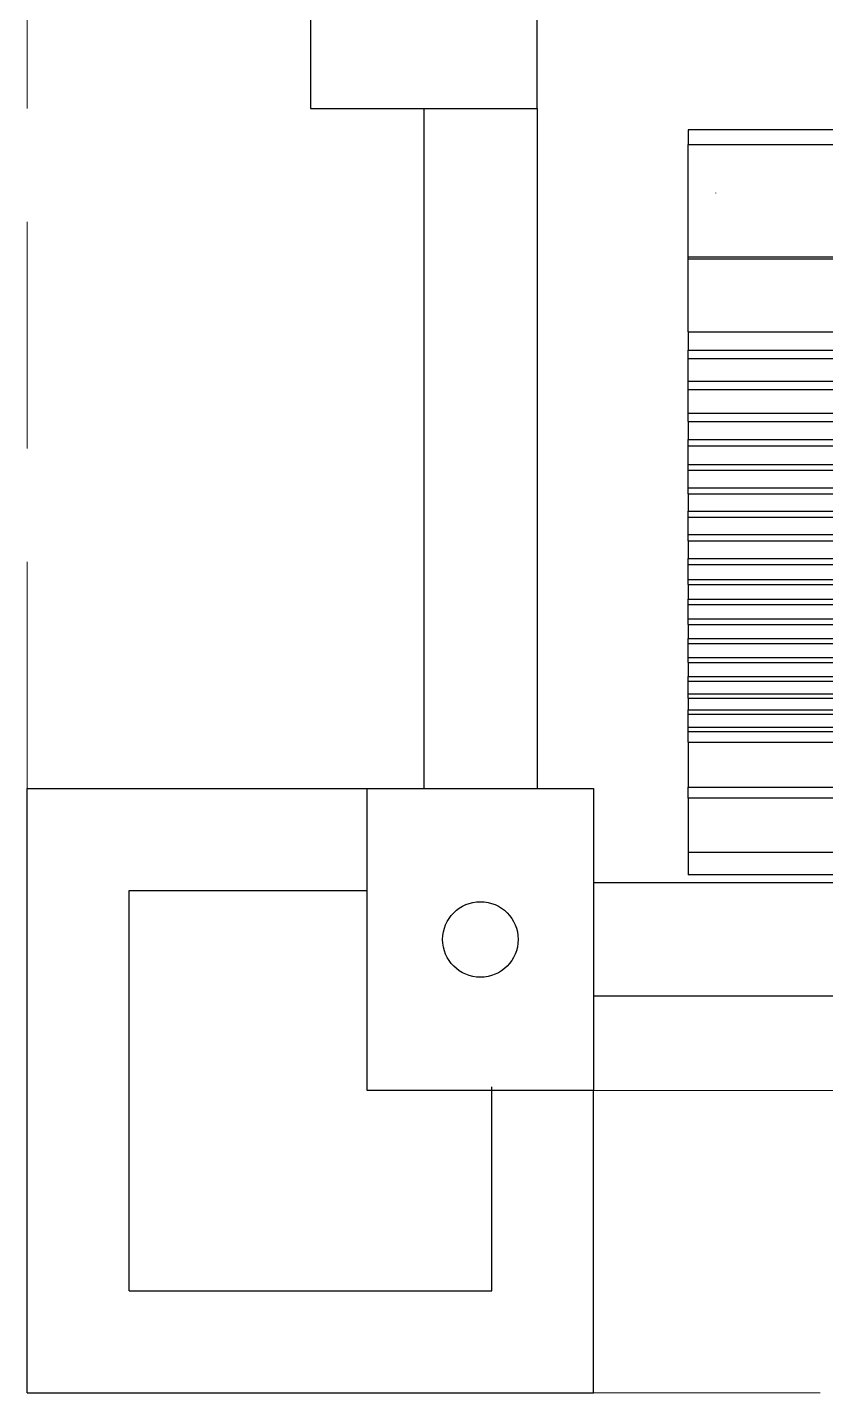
# Model space of a CAD drawing. Header units: inches. Extents: x 14 to 94880, y -4 to 65361.
# Drawn here: x 18540 to 19598, y 22098 to 23906 of the extents above; entities that cross this region are included whole.
import ezdxf

# ---------------------------------------------------------------- set-up
doc = ezdxf.new("R2010")
doc.units = ezdxf.units.IN
doc.header["$MEASUREMENT"] = 0
doc.linetypes.add('HIDDEN', pattern=[0.375, 0.25, -0.125])
for name, color, linetype, lineweight in [('COLUMN', 8, 'Continuous', 30), ('LW', 8, 'Continuous', 20), ('wall', 8, 'Continuous', 30), ('WIN', 8, 'Continuous', 18)]:
    doc.layers.add(name, color=color, linetype=linetype, lineweight=lineweight)
doc.layers.add('DOWNPIPE', color=8, linetype='Continuous')
doc.layers.add('Edges', color=7, linetype='Continuous')

# ---------------------------------------------------------------- blocks, each defined once
blk = doc.blocks.new('air con')
at = {"layer": 'Edges'}
for p, q in [((71.402, 41.898), (152.402, 41.898)), ((152.402, 41.095), (152.402, 41.898)), ((71.402, 41.095), (152.402, 41.095)), ((152.402, 39.122), (152.402, 41.095)), ((71.402, 39.122), (152.402, 39.122)), ((152.402, 39.122), (152.402, 38.724)), ((152.402, 38.724), (71.402, 38.724)), ((152.402, 37.092), (152.402, 38.724)), ((152.402, 37.092), (71.402, 37.092)), ((152.402, 36.701), (71.402, 36.701)), ((152.402, 37.092), (152.402, 36.701)), ((152.402, 36.701), (152.402, 36.542)), ((152.402, 36.542), (71.402, 36.542)), ((152.402, 36.542), (152.402, 36.078)), ((152.402, 36.078), (71.402, 36.078)), ((152.402, 35.914), (71.402, 35.914)), ((152.402, 36.078), (152.402, 35.914)), ((152.402, 35.493), (152.402, 35.914)), ((152.402, 35.493), (71.402, 35.493)), ((152.402, 35.34), (71.402, 35.34)), ((152.402, 35.493), (152.402, 35.34)), ((152.402, 35.34), (152.402, 34.877)), ((152.402, 34.877), (71.402, 34.877)), ((152.402, 34.709), (71.402, 34.709)), ((152.402, 34.877), (152.402, 34.709)), ((152.402, 34.207), (152.402, 34.709)), ((152.402, 34.207), (71.402, 34.207)), ((152.402, 34.207), (152.402, 34.022)), ((152.402, 34.022), (71.402, 34.022)), ((152.402, 34.022), (152.402, 33.51)), ((152.402, 33.51), (71.402, 33.51)), ((152.402, 33.335), (71.402, 33.335)), ((152.402, 33.51), (152.402, 33.335)), ((152.402, 32.826), (152.402, 33.335)), ((152.402, 32.826), (71.402, 32.826)), ((152.402, 32.826), (152.402, 32.625)), ((152.402, 32.625), (71.402, 32.625)), ((152.402, 32.625), (152.402, 32.098)), ((152.402, 32.098), (71.402, 32.098)), ((152.402, 31.911), (71.402, 31.911)), ((152.402, 32.098), (152.402, 31.911)), ((152.402, 31.378), (152.402, 31.911)), ((152.402, 31.378), (71.402, 31.378)), ((152.402, 31.189), (71.402, 31.189)), ((152.402, 31.378), (152.402, 31.189)), ((152.402, 31.189), (152.402, 30.654)), ((152.402, 30.654), (71.402, 30.654)), ((152.402, 30.439), (71.402, 30.439)), ((152.402, 30.654), (152.402, 30.439)), ((152.402, 29.791), (152.402, 30.439)), ((152.402, 29.791), (71.402, 29.791)), ((152.402, 29.791), (152.402, 29.562)), ((152.402, 29.562), (71.402, 29.562)), ((152.402, 29.562), (152.402, 28.935)), ((152.402, 28.935), (71.402, 28.935)), ((152.402, 28.714), (71.402, 28.714)), ((152.402, 28.935), (152.402, 28.714)), ((152.402, 28.092), (152.402, 28.714)), ((152.402, 28.092), (71.402, 28.092)), ((152.402, 27.871), (71.402, 27.871)), ((152.402, 28.092), (152.402, 27.871)), ((152.402, 27.871), (152.402, 27.226)), ((152.402, 27.226), (71.402, 27.226)), ((152.402, 27.226), (152.402, 27.024)), ((152.402, 27.024), (71.402, 27.024)), ((152.402, 27.024), (152.402, 26.349)), ((152.402, 26.349), (71.402, 26.349)), ((152.402, 26.349), (152.402, 26.117)), ((152.402, 26.117), (71.402, 26.117)), ((152.402, 25.469), (152.402, 26.117)), ((152.402, 25.469), (71.402, 25.469)), ((152.402, 25.469), (152.402, 25.162)), ((152.402, 25.162), (71.402, 25.162)), ((152.402, 25.162), (152.402, 24.304)), ((152.402, 24.304), (71.402, 24.304)), ((152.402, 24.304), (152.402, 24.002)), ((152.402, 24.002), (71.402, 24.002)), ((152.402, 24.002), (152.402, 23.184)), ((152.402, 23.184), (71.402, 23.184)), ((152.402, 22.883), (71.402, 22.883)), ((152.402, 23.184), (152.402, 22.883)), ((152.402, 22.213), (152.402, 22.883)), ((152.402, 22.213), (71.402, 22.213)), ((152.402, 22.213), (152.402, 19.568)), ((152.402, 19.568), (71.402, 19.568)), ((152.402, 19.493), (71.402, 19.493)), ((152.402, 19.568), (152.402, 19.493)), ((152.402, 19.493), (152.402, 15.42)), ((151.402, 17.184), (151.402, 17.175)), ((152.402, 15.42), (146.468, 15.42)), ((152.402, 14.898), (152.402, 15.42)), ((71.402, 14.898), (152.402, 14.898))]:
    blk.add_line(p, q, dxfattribs=at)
blk = doc.blocks.new('1.5HP AIR CONDITION')
at = {"xscale": 36.51607049631966, "yscale": 36.51607049631966, "zscale": 36.51607049631966}
blk.add_blockref('air con', (-4086.2, -544), dxfattribs=at)

msp = doc.modelspace()

# ---------------------------------------------------------------- linework, layer by layer
at = {"layer": 'COLUMN'}
msp.add_lwpolyline([(18990.2, 22898.4), (19290.2, 22898.4), (19290.2, 22498.4), (18990.2, 22498.4)], close=True, dxfattribs=at)
at = {"layer": 'DOWNPIPE'}
msp.add_circle((19140.2, 22698.4), 50, dxfattribs=at)
at = {"layer": 'LW', "linetype": 'HIDDEN', "ltscale": 1200}
for p, q in [((18540.2, 22898.4), (18540.2, 29498.4)), ((19290.2, 22098.4), (22090.2, 22098.4))]:
    msp.add_line(p, q, dxfattribs=at)
at = {"layer": 'wall'}
for p, q in [((19065.2, 23798.4), (19065.2, 22898.4)), ((19215.2, 23798.4), (19215.2, 22898.4)), ((18540.2, 22898.4), (19065.2, 22898.4)), ((18540.2, 22098.4), (18540.2, 22898.4)), ((18675.2, 22763.4), (18990.2, 22763.4)), ((18675.2, 22233.4), (18675.2, 22763.4)), ((19865.2, 22773.4), (19290.2, 22773.4)), ((19715.2, 22623.4), (19290.2, 22623.4)), ((19155.2, 22233.4), (19155.2, 22503.4)), ((19290.2, 22098.4), (19290.2, 22498.4)), ((18675.2, 22233.4), (19155.2, 22233.4)), ((18540.2, 22098.4), (19290.2, 22098.4))]:
    msp.add_line(p, q, dxfattribs=at)
msp.add_lwpolyline([(19215.2, 23798.4), (19215.2, 23948.4), (18915.2, 23948.4), (18915.2, 23798.4)], close=True, dxfattribs=at)
at = {"layer": 'WIN'}
msp.add_line((19290.2, 22498.4), (22090.2, 22498.4), dxfattribs=at)

# ---------------------------------------------------------------- block references
at = {"rotation": 180}
msp.add_blockref('1.5HP AIR CONDITION', (20894.3, 23770), dxfattribs=at)

doc.saveas('drawing.dxf')
